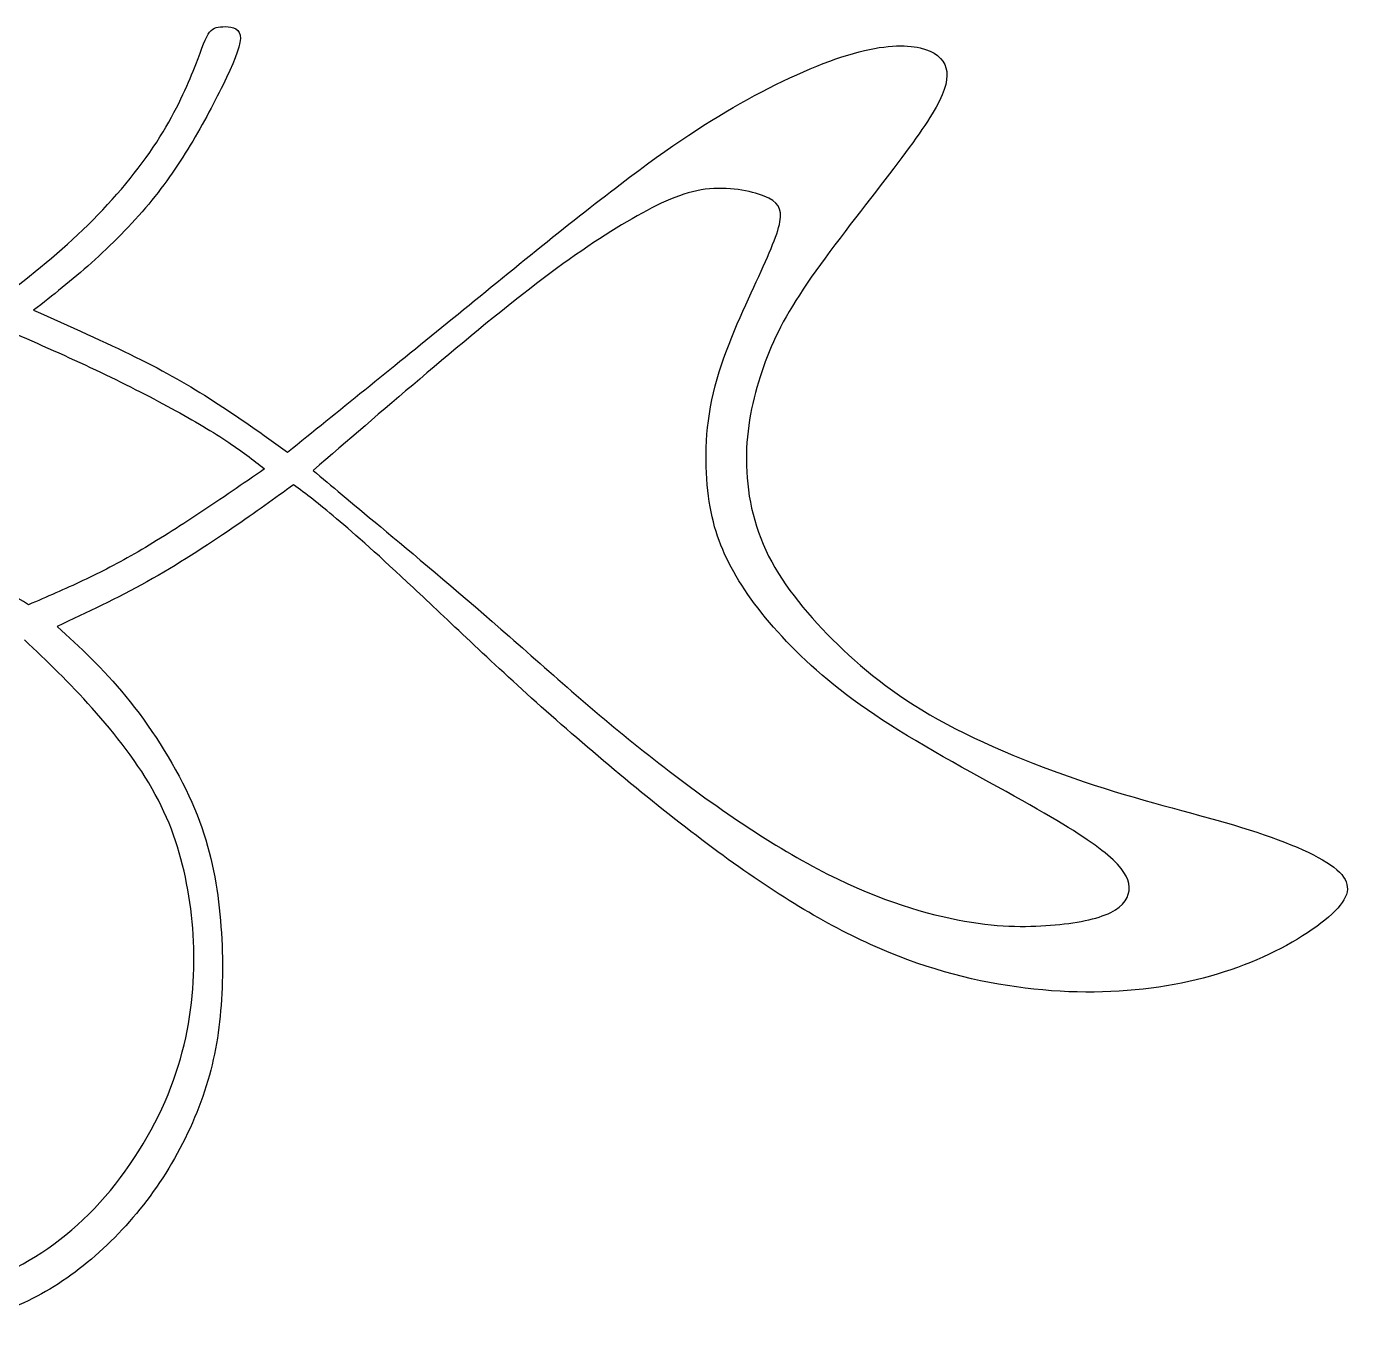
# Model space of a CAD drawing. Header units: millimetres. Extents: x -133 to 101, y -125 to 127.
# Drawn here: x 54.92 to 98.81, y -77.29 to -34.04 of the extents above; entities that cross this region are included whole.
import ezdxf

# ---------------------------------------------------------------- set-up
doc = ezdxf.new("R2010")
doc.units = ezdxf.units.MM
doc.header["$MEASUREMENT"] = 0
doc.layers.add('DV1_Layer_1', color=7, linetype='Continuous')

msp = doc.modelspace()

# ---------------------------------------------------------------- linework, layer by layer
at = {"layer": 'DV1_Layer_1', "color": 5, "linetype": 'Continuous'}
for points, knots in [([(54.113, -43.031), (55.092, -42.254), (56.072, -41.477), (56.961, -40.605), (57.851, -39.732), (58.65, -38.764), (59.236, -37.863), (59.821, -36.962), (60.193, -36.129), (60.441, -35.516), (60.688, -34.902), (60.812, -34.508), (60.941, -34.294), (61.071, -34.08), (61.206, -34.046), (61.426, -34.041), (61.645, -34.035), (61.949, -34.058), (62, -34.322), (62.051, -34.587), (61.848, -35.094), (61.55, -35.724), (61.251, -36.355), (60.857, -37.109), (60.429, -37.829), (60.001, -38.55), (59.54, -39.237), (58.971, -39.918), (58.403, -40.599), (57.727, -41.275), (56.421, -42.446), (55.79, -42.941), (55.16, -43.436)], [1.45038168, 1.45038168, 1.45038168, 1.45038168, 1.45801527, 1.45801527, 1.45801527, 1.46564885, 1.46564885, 1.46564885, 1.47328244, 1.47328244, 1.47328244, 1.48091603, 1.48091603, 1.48091603, 1.48854962, 1.48854962, 1.48854962, 1.49618321, 1.49618321, 1.49618321, 1.50381679, 1.50381679, 1.50381679, 1.51145038, 1.51145038, 1.51145038, 1.51908397, 1.51908397, 1.51908397, 1.52671756, 1.52671756, 1.53435115, 1.53435115, 1.53435115, 1.53435115]), ([(63.571, -48.132), (65.259, -46.769), (66.948, -45.407), (68.857, -43.853), (70.765, -42.299), (72.893, -40.554), (74.588, -39.265), (76.282, -37.976), (77.543, -37.143), (78.804, -36.45), (80.065, -35.758), (81.326, -35.206), (82.317, -34.925), (83.308, -34.643), (84.028, -34.632), (84.524, -34.744), (85.019, -34.857), (85.56, -35.33), (85.38, -36.118), (85.053, -36.704), (84.726, -37.289), (84.163, -38.066), (83.359, -39.113), (82.553, -40.16), (81.506, -41.477), (80.78, -42.541), (80.054, -43.605), (79.649, -44.416), (79.018, -46.195), (78.793, -47.163), (78.77, -48.199), (78.748, -49.235), (78.928, -50.338), (79.896, -52.421), (80.684, -53.401), (81.619, -54.335), (82.553, -55.27), (83.634, -56.159), (85.121, -56.987), (86.607, -57.814), (88.498, -58.58), (90.288, -59.16), (92.079, -59.74), (93.768, -60.134), (95.164, -60.562), (96.56, -60.99), (97.663, -61.451), (98.226, -61.885), (98.789, -62.318), (98.812, -62.723), (98.356, -63.236), (97.9, -63.748), (96.965, -64.367), (95.879, -64.857), (94.792, -65.347), (93.554, -65.707), (92.174, -65.887), (90.795, -66.067), (89.275, -66.067), (87.71, -65.848), (86.145, -65.628), (84.535, -65.189), (82.88, -64.44), (81.225, -63.692), (79.525, -62.633), (77.644, -61.237), (75.764, -59.841), (73.704, -58.107), (71.976, -56.565), (70.247, -55.022), (68.851, -53.671), (67.742, -52.63), (66.633, -51.588), (65.811, -50.856), (65.197, -50.338), (64.584, -49.82), (64.179, -49.516), (63.773, -49.212)], [1.5572519, 1.5572519, 1.5572519, 1.5572519, 1.5648855, 1.5648855, 1.5648855, 1.5725191, 1.5725191, 1.5725191, 1.5801527, 1.5801527, 1.5801527, 1.5877863, 1.5877863, 1.5877863, 1.5954198, 1.5954198, 1.5954198, 1.6030534, 1.610687, 1.610687, 1.610687, 1.6183206, 1.6183206, 1.6183206, 1.6259542, 1.6259542, 1.6259542, 1.6335878, 1.6335878, 1.6412214, 1.6412214, 1.6412214, 1.648855, 1.648855, 1.6564885, 1.6564885, 1.6564885, 1.6641221, 1.6641221, 1.6641221, 1.6717557, 1.6717557, 1.6717557, 1.6793893, 1.6793893, 1.6793893, 1.6870229, 1.6870229, 1.6870229, 1.6946565, 1.6946565, 1.6946565, 1.7022901, 1.7022901, 1.7022901, 1.7099237, 1.7099237, 1.7099237, 1.7175573, 1.7175573, 1.7175573, 1.7251908, 1.7251908, 1.7251908, 1.7328244, 1.7328244, 1.7328244, 1.740458, 1.740458, 1.740458, 1.7480916, 1.7480916, 1.7480916, 1.7557252, 1.7557252, 1.7557252, 1.7633588, 1.7633588, 1.7633588, 1.7633588]), ([(64.415, -48.74), (65.552, -47.76), (66.689, -46.78), (67.95, -45.711), (69.211, -44.641), (70.596, -43.482), (71.812, -42.553), (73.028, -41.624), (74.075, -40.926), (74.982, -40.402), (75.888, -39.879), (76.654, -39.53), (78.162, -39.327), (78.906, -39.473), (79.806, -39.834), (79.964, -40.047), (79.879, -40.509), (79.795, -40.971), (79.468, -41.68), (79.013, -42.671), (78.556, -43.662), (77.971, -44.934), (77.385, -47.411), (77.385, -48.616), (77.515, -49.59), (77.644, -50.564), (77.903, -51.307), (78.348, -52.095), (78.793, -52.883), (79.423, -53.716), (80.251, -54.561), (81.078, -55.405), (82.103, -56.261), (83.544, -57.178), (84.985, -58.096), (86.843, -59.075), (88.16, -59.819), (89.478, -60.562), (90.255, -61.068), (90.744, -61.485), (91.234, -61.902), (91.64, -62.555), (91.279, -63.163), (90.835, -63.382), (90.39, -63.602), (89.68, -63.737), (88.842, -63.804), (88.003, -63.872), (87.035, -63.872), (85.762, -63.624), (84.49, -63.376), (82.914, -62.881), (81.124, -61.935), (79.333, -60.99), (77.329, -59.593), (75.533, -58.175), (73.738, -56.756), (72.15, -55.315), (70.636, -53.992), (69.121, -52.669), (67.68, -51.464), (66.656, -50.609), (65.631, -49.753), (65.023, -49.246), (64.415, -48.74)], [0, 0, 0, 0, 0.041667, 0.041667, 0.041667, 0.083333, 0.083333, 0.083333, 0.125, 0.125, 0.125, 0.166667, 0.166667, 0.208333, 0.208333, 0.25, 0.25, 0.25, 0.291667, 0.291667, 0.291667, 0.333333, 0.333333, 0.375, 0.375, 0.375, 0.416667, 0.416667, 0.416667, 0.458333, 0.458333, 0.458333, 0.5, 0.5, 0.5, 0.541667, 0.541667, 0.541667, 0.583333, 0.583333, 0.583333, 0.625, 0.666667, 0.666667, 0.666667, 0.708333, 0.708333, 0.708333, 0.75, 0.75, 0.75, 0.791667, 0.791667, 0.791667, 0.833333, 0.833333, 0.833333, 0.875, 0.875, 0.875, 0.916667, 0.916667, 0.916667, 1, 1, 1, 1]), ([(55.16, -43.436), (56.353, -43.966), (57.547, -44.495), (58.538, -44.985), (59.529, -45.474), (60.317, -45.925), (61.122, -46.443), (61.927, -46.961), (62.749, -47.546), (63.571, -48.132)], [1.53435115, 1.53435115, 1.53435115, 1.53435115, 1.54198473, 1.54198473, 1.54198473, 1.54961832, 1.54961832, 1.54961832, 1.55725191, 1.55725191, 1.55725191, 1.55725191]), ([(54.2, -44.053), (55.16, -44.475), (56.121, -44.896), (57.952, -45.756), (58.823, -46.194), (59.587, -46.607), (60.351, -47.02), (61.008, -47.407), (61.528, -47.75), (62.048, -48.092), (62.43, -48.39), (62.812, -48.688)], [1.4, 1.4, 1.4, 1.4, 1.4333333, 1.4333333, 1.4666667, 1.4666667, 1.4666667, 1.5, 1.5, 1.5, 1.5333333, 1.5333333, 1.5333333, 1.5333333]), ([(62.812, -48.688), (62.093, -49.182), (61.374, -49.677), (60.666, -50.146), (59.958, -50.615), (59.261, -51.059), (58.618, -51.432), (57.975, -51.806), (57.385, -52.109), (56.79, -52.39), (56.194, -52.671), (55.593, -52.929), (54.992, -53.188)], [1.5333333, 1.5333333, 1.5333333, 1.5333333, 1.5666667, 1.5666667, 1.5666667, 1.6, 1.6, 1.6, 1.6333333, 1.6333333, 1.6333333, 1.6666667, 1.6666667, 1.6666667, 1.6666667]), ([(63.773, -49.212), (63.154, -49.663), (62.535, -50.113), (61.724, -50.665), (60.913, -51.217), (59.911, -51.87), (58.915, -52.427), (57.918, -52.984), (56.928, -53.446), (55.937, -53.907)], [1.76335878, 1.76335878, 1.76335878, 1.76335878, 1.77099237, 1.77099237, 1.77099237, 1.77862595, 1.77862595, 1.77862595, 1.78625954, 1.78625954, 1.78625954, 1.78625954]), ([(54.992, -53.188), (54.082, -52.637), (53.172, -52.087), (52.141, -51.629), (51.11, -51.171), (49.958, -50.806), (48.812, -50.57), (47.666, -50.334), (46.526, -50.227), (45.34, -50.25), (44.155, -50.272), (42.925, -50.424), (41.846, -50.649), (40.768, -50.873), (39.841, -51.171), (39.11, -51.435), (38.38, -51.699), (37.846, -51.93), (37.273, -52.238), (36.7, -52.547), (36.088, -52.935), (35.476, -53.323)], [1.6666667, 1.6666667, 1.6666667, 1.6666667, 1.7, 1.7, 1.7, 1.7333333, 1.7333333, 1.7333333, 1.7666667, 1.7666667, 1.7666667, 1.8, 1.8, 1.8, 1.8333333, 1.8333333, 1.8333333, 1.8666667, 1.8666667, 1.8666667, 1.9, 1.9, 1.9, 1.9]), ([(55.937, -53.907), (56.691, -54.594), (57.446, -55.281), (58.217, -56.227), (58.988, -57.173), (59.776, -58.377), (60.305, -59.515), (60.835, -60.652), (61.105, -61.721), (61.257, -62.819), (61.409, -63.917), (61.443, -65.043), (61.392, -66.067), (61.341, -67.092), (61.206, -68.015), (60.93, -68.95), (60.654, -69.884), (60.238, -70.83), (59.731, -71.691), (59.224, -72.553), (58.628, -73.33), (57.969, -74.016), (57.31, -74.703), (56.59, -75.3), (55.841, -75.767), (55.092, -76.234), (54.316, -76.572), (53.381, -76.837), (52.446, -77.101), (51.354, -77.293), (50.144, -77.265), (48.934, -77.236), (47.605, -76.989), (46.485, -76.595), (45.364, -76.201), (44.453, -75.66), (43.642, -75.013), (42.831, -74.365), (42.122, -73.611), (41.61, -72.767), (41.097, -71.922), (40.782, -70.988), (40.647, -69.89), (40.512, -68.792), (40.557, -67.531), (40.776, -66.428), (40.996, -65.324), (41.39, -64.379), (41.925, -63.551), (42.46, -62.723), (43.135, -62.014), (44.858, -60.978), (45.905, -60.652), (47.92, -60.584), (48.889, -60.843), (49.772, -61.406), (50.656, -61.969), (51.456, -62.836), (51.951, -63.613), (52.446, -64.39), (52.638, -65.077), (52.71, -65.706), (52.782, -66.335), (52.734, -66.906), (52.515, -67.457), (52.296, -68.008), (51.907, -68.538), (51.4, -68.877), (50.894, -69.217), (50.271, -69.365), (49.106, -69.25), (48.564, -68.987), (48.232, -68.655), (47.901, -68.323), (47.781, -67.921), (47.721, -67.597), (47.661, -67.272), (47.661, -67.024), (47.661, -66.777)], [0.7862595, 0.7862595, 0.7862595, 0.7862595, 0.7938931, 0.7938931, 0.7938931, 0.8015267, 0.8015267, 0.8015267, 0.8091603, 0.8091603, 0.8091603, 0.8167939, 0.8167939, 0.8167939, 0.8244275, 0.8244275, 0.8244275, 0.8320611, 0.8320611, 0.8320611, 0.8396947, 0.8396947, 0.8396947, 0.8473282, 0.8473282, 0.8473282, 0.8549618, 0.8549618, 0.8549618, 0.8625954, 0.8625954, 0.8625954, 0.870229, 0.870229, 0.870229, 0.8778626, 0.8778626, 0.8778626, 0.8854962, 0.8854962, 0.8854962, 0.8931298, 0.8931298, 0.8931298, 0.9007634, 0.9007634, 0.9007634, 0.9083969, 0.9083969, 0.9083969, 0.9160305, 0.9160305, 0.9236641, 0.9236641, 0.9312977, 0.9312977, 0.9312977, 0.9389313, 0.9389313, 0.9389313, 0.9465649, 0.9465649, 0.9465649, 0.9541985, 0.9541985, 0.9541985, 0.9618321, 0.9618321, 0.9618321, 0.9694656, 0.9694656, 0.9770992, 0.9770992, 0.9770992, 0.9847328, 0.9847328, 0.9847328, 1, 1, 1, 1]), ([(47.661, -66.777), (48.168, -66.923), (48.675, -67.069), (49.136, -67.008), (49.598, -66.946), (50.015, -66.675), (50.245, -66.276), (50.476, -65.876), (50.566, -64.818), (50.026, -63.669), (49.598, -63.168), (49.17, -62.667), (48.585, -62.239), (47.858, -62.025), (47.132, -61.811), (46.265, -61.811), (45.46, -62.02), (44.655, -62.228), (43.912, -62.645), (43.321, -63.292), (42.73, -63.939), (42.291, -64.818), (42.004, -65.763), (41.717, -66.709), (41.581, -67.722), (41.694, -69.659), (41.942, -70.582), (42.595, -72.114), (43, -72.722), (43.49, -73.285), (43.98, -73.847), (44.554, -74.365), (45.291, -74.804), (46.029, -75.244), (46.93, -75.604), (47.791, -75.829), (48.652, -76.054), (49.474, -76.144), (50.465, -76.116), (51.456, -76.088), (52.615, -75.942), (53.753, -75.508), (54.89, -75.075), (56.004, -74.354), (56.99, -73.369), (57.975, -72.384), (58.83, -71.134), (59.41, -69.879), (59.99, -68.623), (60.294, -67.362), (60.412, -66.141), (60.531, -64.919), (60.463, -63.737), (60.266, -62.628), (60.069, -61.519), (59.742, -60.483), (59.191, -59.47), (58.639, -58.456), (57.862, -57.465), (57.102, -56.615), (56.342, -55.765), (55.599, -55.056), (54.856, -54.347)], [1, 1, 1, 1, 1.0076336, 1.0076336, 1.0076336, 1.0152672, 1.0152672, 1.0152672, 1.0229008, 1.0305344, 1.0305344, 1.0305344, 1.0381679, 1.0381679, 1.0381679, 1.0458015, 1.0458015, 1.0458015, 1.0534351, 1.0534351, 1.0534351, 1.0610687, 1.0610687, 1.0610687, 1.0687023, 1.0687023, 1.0763359, 1.0763359, 1.0839695, 1.0839695, 1.0839695, 1.0916031, 1.0916031, 1.0916031, 1.0992366, 1.0992366, 1.0992366, 1.1068702, 1.1068702, 1.1068702, 1.1145038, 1.1145038, 1.1145038, 1.1221374, 1.1221374, 1.1221374, 1.129771, 1.129771, 1.129771, 1.1374046, 1.1374046, 1.1374046, 1.1450382, 1.1450382, 1.1450382, 1.1526718, 1.1526718, 1.1526718, 1.1603053, 1.1603053, 1.1603053, 1.1679389, 1.1679389, 1.1679389, 1.1679389])]:
    msp.add_open_spline(points, degree=3, knots=knots, dxfattribs=at)

doc.saveas('drawing.dxf')
